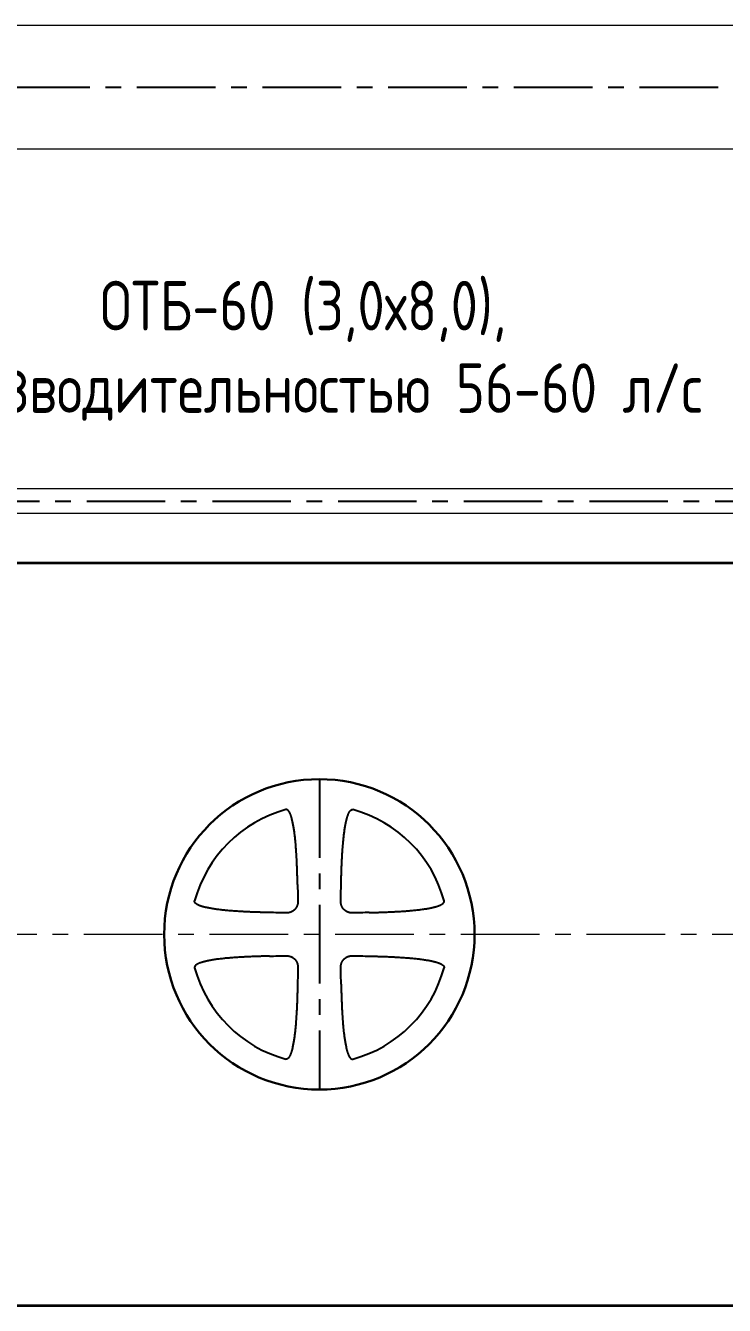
# Model space of a CAD drawing. Header units: millimetres. Extents: x 20530103 to 31271019, y 32092698 to 33532929.
# Drawn here: x 26733698 to 26736522, y 33085229 to 33090403 of the extents above; entities that cross this region are included whole.
import ezdxf

# ---------------------------------------------------------------- set-up
doc = ezdxf.new("R2010")
doc.units = ezdxf.units.MM
doc.linetypes.add('осевая', pattern=[50.8, 31.75, -6.35, 6.35, -6.35])
doc.layers.add('Системный слой', color=7, linetype='Continuous')
doc.styles.add('GOST 2.304', font='GOST.TTF')

msp = doc.modelspace()

# ---------------------------------------------------------------- linework, layer by layer
at = {"lineweight": 20}
for p, q in [((26755909.773, 33090402.5854), (26728975.6625, 33090402.5854)), ((26755909.773, 33089902.5854), (26728975.6625, 33089902.5854)), ((26751719.3782, 33088530.1285), (26732424.9165, 33088530.1595)), ((26751719.3486, 33088430.1966), (26732425.0641, 33088430.1738))]:
    msp.add_line(p, q, dxfattribs=at)
at = {"color": 1, "linetype": 'осевая', "lineweight": 25, "ltscale": 10}
for p, q in [((26756817.1407, 33090152.5854), (26727989.6204, 33090152.5854)), ((26732420.6185, 33088480.1607), (26751719.3486, 33088480.1326)), ((26734885.133, 33087356.2829), (26734885.133, 33086101.5341))]:
    msp.add_line(p, q, dxfattribs=at)
at = {"color": 1, "linetype": 'осевая', "lineweight": 15, "ltscale": 10}
msp.add_line((26730885.6511, 33086730.2915), (26750395.7849, 33086727.4494), dxfattribs=at)
at = {"lineweight": 35}
for points in [[(26738426.9162, 33088228.9058), (26731345.133, 33088228.9058)], [(26731345.133, 33085228.9058), (26738426.9162, 33085228.9058)]]:
    msp.add_lwpolyline(points, dxfattribs=at)
at = {"layer": 'Системный слой', "color": 7, "lineweight": 30}
msp.add_circle((26734885.133, 33086728.9085), 627.3744, dxfattribs=at)
at = {"layer": 'Системный слой', "color": 7, "lineweight": 25}
for start, end in [(104.9942803, 165.0057197), (14.9942803, 75.0057197), (194.9942803, 255.0057197), (284.9942803, 345.0057197)]:
    msp.add_arc((26734885.133, 33086728.9085), 521.8345, start, end, dxfattribs=at)
at = {"layer": 'Системный слой', "color": 7, "lineweight": 25, "extrusion": (0, 0, -1)}
for centre, major_axis, start_param, end_param in [((26733709.2695, 33086728.9085), (0, -3187.0365), -1.634238642, -1.612784394), ((26736060.9965, 33086728.9085), (0, 3187.0365), -1.52880826, -1.507354011), ((26734885.133, 33087904.772), (-3187.0365, 0), -1.52880826, -1.507354011), ((26734885.133, 33087904.772), (-3187.0365, 0), -1.634238642, -1.612784394), ((26734885.133, 33085553.045), (3187.0365, 0), -1.634238642, -1.612784394), ((26734885.133, 33085553.045), (3187.0365, 0), -1.52880826, -1.507354011), ((26733709.2695, 33086728.9085), (0, -3187.0365), -1.52880826, -1.507354011), ((26736060.9965, 33086728.9085), (0, 3187.0365), -1.634238642, -1.612784394)]:
    msp.add_ellipse(centre, major_axis=major_axis, ratio=0.342020143, start_param=start_param, end_param=end_param, dxfattribs=at)
at = {"layer": 'Системный слой', "color": 7, "lineweight": 25}
for points, knots in [([(26734797.1072, 33086930.9659), (26734796.9898, 33086936.3699), (26734796.7353, 33086947.2924), (26734796.2888, 33086963.8922), (26734795.8505, 33086978.0058), (26734795.4487, 33086989.5897), (26734795.1155, 33086998.5088), (26734794.7075, 33087008.6395), (26734794.2091, 33087019.9725), (26734793.5962, 33087032.544), (26734792.9646, 33087044.2148), (26734792.3276, 33087054.9389), (26734791.7012, 33087064.6669), (26734791.0207, 33087074.4114), (26734790.2852, 33087084.1121), (26734789.4944, 33087093.7162), (26734788.6508, 33087103.1506), (26734787.7504, 33087112.4226), (26734786.7963, 33087121.4666), (26734785.7849, 33087130.2893), (26734784.7216, 33087138.8248), (26734783.5947, 33087147.1443), (26734782.4114, 33087155.1677), (26734781.1717, 33087162.8777), (26734779.9039, 33087170.1073), (26734778.6013, 33087176.9199), (26734777.2893, 33087183.2114), (26734775.9618, 33087189.0453), (26734774.6533, 33087194.319), (26734773.3339, 33087199.1972), (26734772.0205, 33087203.6445), (26734770.7039, 33087207.7153), (26734769.4439, 33087211.272), (26734768.2247, 33087214.417), (26734767.0837, 33087217.1085), (26734766.0014, 33087219.4434), (26734765.0226, 33087221.3812), (26734764.1001, 33087223.0623), (26734763.2366, 33087224.5115), (26734762.4069, 33087225.7904), (26734761.6549, 33087226.8562), (26734760.9652, 33087227.7577), (26734760.3551, 33087228.4954), (26734759.8036, 33087229.1141), (26734759.3257, 33087229.6144), (26734758.8872, 33087230.0445), (26734758.4792, 33087230.4201), (26734758.0837, 33087230.761), (26734757.713, 33087231.06), (26734757.3625, 33087231.3248), (26734757.0278, 33087231.5615), (26734756.6924, 33087231.7831), (26734756.3098, 33087232.0177), (26734755.8734, 33087232.2602), (26734755.3835, 33087232.4992), (26734754.8847, 33087232.7082), (26734754.3157, 33087232.9071), (26734753.6144, 33087233.0937), (26734752.7961, 33087233.2216), (26734752.0127, 33087233.2502), (26734751.2336, 33087233.2014), (26734750.6323, 33087233.1031), (26734750.2294, 33087233.004), (26734750.1226, 33087232.9754)], [0, 0, 0, 0, 3.294371593, 6.658591543, 10.121592742, 11.902893978, 13.727107621, 15.565805849, 18.089199056, 20.650882172, 23.250738132, 25.227924631, 27.214477482, 29.207844676, 31.198515859, 33.161938964, 35.100748787, 36.992852426, 38.863010201, 40.668912645, 42.432709704, 44.134311819, 45.815956245, 47.406319509, 48.925529492, 50.321905425, 51.666805829, 52.875385207, 53.998684122, 55.003566013, 55.973887457, 56.834853186, 57.62025208, 58.285214561, 58.906539433, 59.421026718, 59.87309663, 60.246258994, 60.602155426, 60.908040864, 61.180306665, 61.401463481, 61.604047946, 61.767516676, 61.910185432, 62.028901262, 62.144789761, 62.250718136, 62.349589011, 62.437155671, 62.520316699, 62.60098611, 62.683376543, 62.794473772, 62.904935231, 63.013803366, 63.122506405, 63.271682214, 63.457840141, 63.633238455, 63.754365664, 63.934896432, 64, 64, 64, 64]), ([(26734973.1587, 33086930.9659), (26734973.2761, 33086936.3709), (26734973.5308, 33086947.3001), (26734973.9778, 33086963.9189), (26734974.4171, 33086978.0598), (26734974.8203, 33086989.6776), (26734975.1551, 33086998.6314), (26734975.5227, 33087007.7479), (26734975.925, 33087016.9978), (26734976.3678, 33087026.4198), (26734976.8528, 33087035.9645), (26734977.384, 33087045.6215), (26734977.9632, 33087055.3415), (26734978.5946, 33087065.114), (26734979.2807, 33087074.8992), (26734980.0221, 33087084.635), (26734980.8189, 33087094.2686), (26734981.6686, 33087103.7246), (26734982.5753, 33087113.0124), (26734983.5356, 33087122.0659), (26734984.5534, 33087130.8938), (26734985.6231, 33087139.4301), (26734986.7567, 33087147.748), (26734987.9471, 33087155.7676), (26734989.1942, 33087163.4717), (26734990.4693, 33087170.6919), (26734991.7791, 33087177.4917), (26734993.0975, 33087183.7653), (26734994.4307, 33087189.5762), (26734995.7429, 33087194.8201), (26734997.0644, 33087199.6634), (26734998.3777, 33087204.0705), (26734999.692, 33087208.0971), (26735000.9464, 33087211.6059), (26735002.1572, 33087214.7012), (26735003.287, 33087217.3434), (26735004.3561, 33087219.6313), (26735005.3203, 33087221.5263), (26735006.2275, 33087223.1691), (26735007.0761, 33087224.586), (26735007.8921, 33087225.8388), (26735008.633, 33087226.8857), (26735009.3138, 33087227.7739), (26735009.9176, 33087228.5033), (26735010.4649, 33087229.1169), (26735010.9409, 33087229.6151), (26735011.3787, 33087230.0445), (26735011.7867, 33087230.4201), (26735012.1822, 33087230.761), (26735012.5529, 33087231.06), (26735012.9034, 33087231.3248), (26735013.2381, 33087231.5615), (26735013.5735, 33087231.7831), (26735013.9561, 33087232.0177), (26735014.3926, 33087232.2602), (26735014.8824, 33087232.4992), (26735015.3812, 33087232.7082), (26735015.9502, 33087232.9071), (26735016.6515, 33087233.0937), (26735017.4698, 33087233.2216), (26735018.2532, 33087233.2502), (26735019.0323, 33087233.2014), (26735019.6336, 33087233.1031), (26735020.0365, 33087233.004), (26735020.1433, 33087232.9754)], [0, 0, 0, 0, 3.346521523, 6.766848111, 10.291529456, 12.106470403, 13.966728464, 15.842272064, 17.760328852, 19.705723419, 21.69055137, 23.687494739, 25.705597318, 27.732687694, 29.765616249, 31.795275715, 33.795524463, 35.769580702, 37.694348858, 39.596138923, 41.431300907, 43.222956688, 44.950627594, 46.657892926, 48.271860481, 49.813092722, 51.228677476, 52.591624534, 53.814670765, 54.950110731, 55.963708116, 56.941680685, 57.807328827, 58.595452265, 59.260387204, 59.880783117, 60.393123522, 60.842570583, 61.213061508, 61.566814526, 61.871519207, 62.143339222, 62.364995754, 62.568380645, 62.733224655, 62.877533629, 62.998105508, 63.115804117, 63.223385704, 63.323799493, 63.412733256, 63.497193458, 63.579124045, 63.662802909, 63.775637351, 63.887825457, 63.998394772, 64.108795928, 64.260302258, 64.449368862, 64.627507815, 64.750527631, 64.933879172, 65, 65, 65, 65]), ([(26734683.0756, 33086816.9343), (26734677.9484, 33086817.0457), (26734667.568, 33086817.2867), (26734654.5126, 33086817.6342), (26734642.2108, 33086817.9974), (26734629.0138, 33086818.4234), (26734611.8642, 33086819.0547), (26734593.649, 33086819.8406), (26734577.7326, 33086820.6388), (26734564.9058, 33086821.3612), (26734554.2926, 33086822.0165), (26734544.3018, 33086822.6877), (26734534.6556, 33086823.3906), (26734525.0776, 33086824.1478), (26734515.6286, 33086824.9585), (26734506.309, 33086825.8264), (26734497.1795, 33086826.7496), (26734488.2414, 33086827.7315), (26734479.5558, 33086828.7682), (26734471.0639, 33086829.8702), (26734462.8485, 33086831.031), (26734454.9334, 33086832.2502), (26734447.4831, 33086833.5016), (26734440.4389, 33086834.7916), (26734433.9064, 33086836.0963), (26734427.8263, 33086837.4214), (26734422.3028, 33086838.7339), (26734417.1739, 33086840.0626), (26734412.4798, 33086841.3906), (26734408.1699, 33086842.7262), (26734404.3874, 33086844.0103), (26734401.029, 33086845.2585), (26734398.1416, 33086846.4325), (26734395.6275, 33086847.5513), (26734393.5322, 33086848.5683), (26734391.7103, 33086849.5302), (26734390.1385, 33086850.4327), (26734388.7535, 33086851.2998), (26734387.6018, 33086852.0852), (26734386.6297, 33086852.8051), (26734385.8356, 33086853.4414), (26734385.1706, 33086854.0164), (26734384.6343, 33086854.514), (26734384.1734, 33086854.9708), (26734383.7705, 33086855.3968), (26734383.404, 33086855.8112), (26734383.0818, 33086856.2011), (26734382.7962, 33086856.5709), (26734382.5413, 33086856.9243), (26734382.3038, 33086857.2779), (26734382.0549, 33086857.6781), (26734381.8, 33086858.1317), (26734381.5514, 33086858.6373), (26734381.3368, 33086859.1472), (26734381.1352, 33086859.7227), (26734380.9479, 33086860.4263), (26734380.8199, 33086861.2454), (26734380.7913, 33086862.0287), (26734380.8401, 33086862.8078), (26734380.9384, 33086863.4091), (26734381.0375, 33086863.8121), (26734381.0661, 33086863.9189)], [0, 0, 0, 0, 3.027650468, 6.130094995, 7.711356257, 10.29572092, 13.929306235, 17.85218495, 21.075847564, 23.356555589, 25.454567181, 27.369742625, 29.28457001, 31.181263092, 33.060102395, 34.9034142, 36.729230748, 38.501690757, 40.23857242, 41.92187162, 43.587415304, 45.168284004, 46.68244492, 48.080640478, 49.429669018, 50.648001517, 51.784220094, 52.805921168, 53.793742901, 54.673451645, 55.478236634, 56.16329273, 56.804669619, 57.338102874, 57.808295994, 58.19735665, 58.567881964, 58.885924914, 59.167818492, 59.395947779, 59.604956454, 59.772793989, 59.918929675, 60.040332083, 60.158922171, 60.267662997, 60.369344164, 60.459616107, 60.545401758, 60.628156765, 60.712315906, 60.824376076, 60.935003164, 61.043224388, 61.1494624, 61.294441349, 61.47478319, 61.644699639, 61.762041656, 61.936931263, 62, 62, 62, 62]), ([(26734798.3394, 33086862.6867), (26734798.3516, 33086861.84), (26734798.3357, 33086860.1648), (26734798.1908, 33086857.6568), (26734797.9241, 33086855.1629), (26734797.5293, 33086852.6673), (26734797.0036, 33086850.1834), (26734796.3472, 33086847.7299), (26734795.5627, 33086845.3238), (26734794.6551, 33086842.9809), (26734793.632, 33086840.7164), (26734792.5028, 33086838.5432), (26734791.2773, 33086836.4696), (26734789.9622, 33086834.4967), (26734788.5707, 33086832.6349), (26734787.1195, 33086830.8938), (26734785.6356, 33086829.2891), (26734784.1329, 33086827.8178), (26734782.6248, 33086826.4756), (26734780.9807, 33086825.1418), (26734779.295, 33086823.9082), (26734777.5286, 33086822.7449), (26734775.9356, 33086821.7955), (26734774.0956, 33086820.7984), (26734771.9554, 33086819.7671), (26734769.4366, 33086818.7369), (26734766.8799, 33086817.8651), (26734764.7016, 33086817.2553), (26734762.4023, 33086816.7176), (26734759.8281, 33086816.2401), (26734756.8653, 33086815.8832), (26734753.9909, 33086815.7076), (26734752.2315, 33086815.6895), (26734751.3548, 33086815.7021)], [0, 0, 0, 0, 1.160826542, 2.293622235, 3.435630275, 4.588755852, 5.746246171, 6.905347908, 8.06046894, 9.206890964, 10.341223549, 11.457239469, 12.554235135, 13.633163251, 14.697615427, 15.730559355, 16.730574568, 17.684561251, 18.60488317, 19.490060894, 20.578622657, 21.45991575, 22.381037453, 23.113318507, 24.320591035, 25.627436737, 26.832375655, 28.012840773, 28.720001051, 30.061885846, 31.592299148, 32.799070777, 34, 34, 34, 34]), ([(26735018.9111, 33086815.7021), (26735018.0644, 33086815.6899), (26735016.3892, 33086815.7058), (26735013.8812, 33086815.8507), (26735011.3873, 33086816.1174), (26735008.8917, 33086816.5122), (26735006.4078, 33086817.0379), (26735003.9544, 33086817.6943), (26735001.5482, 33086818.4788), (26734999.2053, 33086819.3864), (26734996.9408, 33086820.4095), (26734994.7676, 33086821.5386), (26734992.694, 33086822.7641), (26734990.7212, 33086824.0793), (26734988.8594, 33086825.4708), (26734987.1182, 33086826.9219), (26734985.5135, 33086828.4059), (26734984.0422, 33086829.9086), (26734982.7, 33086831.4166), (26734981.3662, 33086833.0608), (26734980.1326, 33086834.7465), (26734978.9694, 33086836.5129), (26734978.02, 33086838.1059), (26734977.0229, 33086839.9459), (26734975.9916, 33086842.0861), (26734974.9613, 33086844.6049), (26734974.0896, 33086847.1616), (26734973.4798, 33086849.3399), (26734972.942, 33086851.6392), (26734972.4646, 33086854.2134), (26734972.1076, 33086857.1761), (26734971.9321, 33086860.0506), (26734971.9139, 33086861.81), (26734971.9265, 33086862.6867)], [0, 0, 0, 0, 1.160826542, 2.293622235, 3.435630275, 4.588755852, 5.746246171, 6.905347908, 8.06046894, 9.206890964, 10.341223549, 11.457239469, 12.554235135, 13.633163251, 14.697615427, 15.730559355, 16.730574568, 17.684561251, 18.60488317, 19.490060894, 20.578622657, 21.45991575, 22.381037453, 23.113318507, 24.320591035, 25.627436737, 26.832375655, 28.012840773, 28.720001051, 30.061885846, 31.592299148, 32.799070777, 34, 34, 34, 34]), ([(26735087.1903, 33086816.9343), (26735092.4368, 33086817.0483), (26735103.0544, 33086817.2952), (26735116.405, 33086817.6521), (26735128.9703, 33086818.0257), (26735142.4254, 33086818.4637), (26735159.8866, 33086819.1135), (26735178.4066, 33086819.9235), (26735194.5614, 33086820.7467), (26735207.5503, 33086821.4912), (26735218.2665, 33086822.1653), (26735228.3344, 33086822.855), (26735238.0349, 33086823.5763), (26735247.652, 33086824.3527), (26735257.1191, 33086825.1826), (26735266.44, 33086826.0699), (26735275.5522, 33086827.0123), (26735284.4589, 33086828.0133), (26735293.0975, 33086829.0687), (26735301.5325, 33086830.1895), (26735309.6824, 33086831.369), (26735317.5252, 33086832.6072), (26735324.894, 33086833.8764), (26735331.8491, 33086835.1833), (26735338.2834, 33086836.5028), (26735344.2576, 33086837.8407), (26735349.6661, 33086839.1622), (26735354.6737, 33086840.4971), (26735359.2416, 33086841.8279), (26735363.4232, 33086843.1633), (26735367.0768, 33086844.4425), (26735370.3077, 33086845.6816), (26735373.0719, 33086846.8421), (26735375.4687, 33086847.9437), (26735377.456, 33086848.94), (26735379.1781, 33086849.879), (26735380.6602, 33086850.7575), (26735381.9657, 33086851.601), (26735383.0506, 33086852.3643), (26735383.9656, 33086853.063), (26735384.7119, 33086853.6794), (26735385.3358, 33086854.2352), (26735385.8382, 33086854.715), (26735386.269, 33086855.1542), (26735386.6445, 33086855.5622), (26735386.9855, 33086855.9578), (26735387.2845, 33086856.3284), (26735387.5492, 33086856.679), (26735387.786, 33086857.0136), (26735388.0076, 33086857.3491), (26735388.2421, 33086857.7317), (26735388.4846, 33086858.1681), (26735388.7236, 33086858.6579), (26735388.9326, 33086859.1567), (26735389.1315, 33086859.7258), (26735389.3181, 33086860.4271), (26735389.446, 33086861.2454), (26735389.4746, 33086862.0287), (26735389.4259, 33086862.8078), (26735389.3275, 33086863.4091), (26735389.2284, 33086863.8121), (26735389.1998, 33086863.9189)], [0, 0, 0, 0, 3.098261334, 6.270257389, 7.885873744, 10.522157945, 14.222087947, 18.211189336, 21.483219765, 23.791405021, 25.91055982, 27.839239887, 29.766287197, 31.670808361, 33.554373667, 35.397494967, 37.221268987, 38.987539178, 40.71587108, 42.387727128, 44.041242235, 45.608248555, 47.10728905, 48.48832759, 49.819500091, 51.017863675, 52.132794527, 53.131322562, 54.095468401, 54.950921967, 55.731333865, 56.392139341, 57.009564667, 57.52047847, 57.969135823, 58.33888725, 58.691132745, 58.993238407, 59.261550851, 59.478661932, 59.677208155, 59.836710997, 59.975491712, 60.090496101, 60.202763313, 60.305383036, 60.40116592, 60.485997168, 60.566559632, 60.644707497, 60.724522268, 60.832146527, 60.939155451, 61.044621355, 61.149927756, 61.294442138, 61.474782666, 61.644699745, 61.762041735, 61.936930934, 62, 62, 62, 62]), ([(26734683.0756, 33086640.8828), (26734677.9484, 33086640.7714), (26734667.568, 33086640.5303), (26734654.5126, 33086640.1828), (26734642.2108, 33086639.8196), (26734629.0138, 33086639.3936), (26734611.8642, 33086638.7623), (26734593.649, 33086637.9764), (26734577.7326, 33086637.1782), (26734564.9058, 33086636.4558), (26734554.2926, 33086635.8006), (26734544.3018, 33086635.1293), (26734534.6556, 33086634.4264), (26734525.0776, 33086633.6692), (26734515.6286, 33086632.8586), (26734506.309, 33086631.9906), (26734497.1795, 33086631.0674), (26734488.2414, 33086630.0856), (26734479.5558, 33086629.0488), (26734471.0639, 33086627.9468), (26734462.8485, 33086626.786), (26734454.9334, 33086625.5668), (26734447.4831, 33086624.3154), (26734440.4389, 33086623.0254), (26734433.9064, 33086621.7207), (26734427.8263, 33086620.3957), (26734422.3028, 33086619.0832), (26734417.1739, 33086617.7545), (26734412.4798, 33086616.4264), (26734408.1699, 33086615.0908), (26734404.3874, 33086613.8067), (26734401.029, 33086612.5585), (26734398.1416, 33086611.3845), (26734395.6275, 33086610.2657), (26734393.5322, 33086609.2487), (26734391.7103, 33086608.2868), (26734390.1385, 33086607.3844), (26734388.7535, 33086606.5172), (26734387.6018, 33086605.7318), (26734386.6297, 33086605.0119), (26734385.8356, 33086604.3757), (26734385.1706, 33086603.8006), (26734384.6343, 33086603.303), (26734384.1734, 33086602.8462), (26734383.7705, 33086602.4203), (26734383.404, 33086602.0058), (26734383.0818, 33086601.616), (26734382.7962, 33086601.2461), (26734382.5413, 33086600.8928), (26734382.3038, 33086600.5392), (26734382.0549, 33086600.1389), (26734381.8, 33086599.6854), (26734381.5514, 33086599.1798), (26734381.3368, 33086598.6698), (26734381.1352, 33086598.0943), (26734380.9479, 33086597.3907), (26734380.8199, 33086596.5716), (26734380.7913, 33086595.7883), (26734380.8401, 33086595.0092), (26734380.9384, 33086594.4079), (26734381.0375, 33086594.0049), (26734381.0661, 33086593.8981)], [0, 0, 0, 0, 3.027650466, 6.130094991, 7.711356252, 10.295720913, 13.929306225, 17.852184938, 21.07584755, 23.356555574, 25.454567165, 27.369742608, 29.284569992, 31.181263074, 33.060102377, 34.903414182, 36.72923073, 38.50169074, 40.238572403, 41.921871604, 43.587415288, 45.168283988, 46.682444905, 48.080640464, 49.429669005, 50.648001504, 51.784220082, 52.805921157, 53.793742891, 54.673451636, 55.478236627, 56.163292723, 56.804669613, 57.33810287, 57.80829599, 58.197356647, 58.567881962, 58.885924912, 59.167818491, 59.395947778, 59.604956454, 59.772793988, 59.918929674, 60.040332083, 60.15892217, 60.267662996, 60.369344163, 60.459616106, 60.545401757, 60.628156764, 60.712315905, 60.824376075, 60.935003163, 61.043224387, 61.1494624, 61.294441348, 61.474783189, 61.644699639, 61.762041656, 61.936931263, 62, 62, 62, 62]), ([(26734751.3548, 33086642.115), (26734752.2015, 33086642.1271), (26734753.8767, 33086642.1113), (26734756.3847, 33086641.9664), (26734758.8786, 33086641.6996), (26734761.3742, 33086641.3049), (26734763.8581, 33086640.7791), (26734766.3116, 33086640.1227), (26734768.7177, 33086639.3382), (26734771.0606, 33086638.4307), (26734773.325, 33086637.4076), (26734775.4983, 33086636.2784), (26734777.5719, 33086635.0529), (26734779.5436, 33086633.7385), (26734781.3975, 33086632.353), (26734783.1174, 33086630.9208), (26734784.6801, 33086629.4795), (26734786.3027, 33086627.8325), (26734787.7469, 33086626.1941), (26734789.1621, 33086624.4078), (26734790.5081, 33086622.5367), (26734791.8926, 33086620.3513), (26734793.0442, 33086618.2574), (26734794.0364, 33086616.2291), (26734794.9598, 33086614.0975), (26734795.6984, 33086612.0821), (26734796.4408, 33086609.7559), (26734796.9783, 33086607.7421), (26734797.4475, 33086605.5195), (26734797.8125, 33086603.4297), (26734798.132, 33086600.9076), (26734798.3295, 33086598.0049), (26734798.3529, 33086596.0713), (26734798.3394, 33086595.1303)], [0, 0, 0, 0, 1.160824505, 2.293619377, 3.435628046, 4.588756653, 5.746252086, 6.905357744, 8.060477574, 9.206889122, 10.341203147, 11.457204809, 12.554204619, 13.633169084, 14.695740988, 15.71706833, 16.69175045, 17.601108296, 18.876909107, 19.676174613, 20.71618965, 22.027068401, 23.21144584, 23.982011638, 25.113816219, 26.386624586, 26.915981655, 28.452958319, 29.235772501, 30.022225733, 31.353685786, 32.710829606, 34, 34, 34, 34]), ([(26734971.9265, 33086595.1303), (26734971.9143, 33086595.9771), (26734971.9302, 33086597.6522), (26734972.0751, 33086600.1603), (26734972.3418, 33086602.6541), (26734972.7366, 33086605.1497), (26734973.2623, 33086607.6337), (26734973.9187, 33086610.0871), (26734974.7032, 33086612.4932), (26734975.6108, 33086614.8361), (26734976.6339, 33086617.1006), (26734977.7631, 33086619.2739), (26734978.9886, 33086621.3475), (26734980.3037, 33086623.3203), (26734981.6952, 33086625.1821), (26734983.1464, 33086626.9233), (26734984.6304, 33086628.5279), (26734986.1331, 33086629.9992), (26734987.6411, 33086631.3414), (26734989.2852, 33086632.6752), (26734990.971, 33086633.9089), (26734992.7373, 33086635.0721), (26734994.3303, 33086636.0215), (26734996.1704, 33086637.0186), (26734998.3106, 33086638.0499), (26735000.8293, 33086639.0802), (26735003.386, 33086639.9519), (26735005.5643, 33086640.5617), (26735007.8636, 33086641.0994), (26735010.4378, 33086641.5769), (26735013.4006, 33086641.9338), (26735016.275, 33086642.1094), (26735018.0344, 33086642.1276), (26735018.9111, 33086642.115)], [0, 0, 0, 0, 1.160826542, 2.293622235, 3.435630275, 4.588755852, 5.746246171, 6.905347908, 8.06046894, 9.206890964, 10.341223549, 11.457239469, 12.554235135, 13.633163251, 14.697615427, 15.730559355, 16.730574568, 17.684561251, 18.60488317, 19.490060894, 20.578622657, 21.45991575, 22.381037453, 23.113318507, 24.320591035, 25.627436737, 26.832375655, 28.012840773, 28.720001051, 30.061885846, 31.592299148, 32.799070777, 34, 34, 34, 34]), ([(26735087.1903, 33086640.8828), (26735092.4368, 33086640.7688), (26735103.0544, 33086640.5218), (26735116.405, 33086640.1649), (26735128.9703, 33086639.7914), (26735142.4254, 33086639.3533), (26735159.8866, 33086638.7035), (26735178.4066, 33086637.8935), (26735194.5614, 33086637.0704), (26735207.5503, 33086636.3258), (26735218.2665, 33086635.6518), (26735228.3344, 33086634.962), (26735238.0349, 33086634.2407), (26735247.652, 33086633.4644), (26735257.1191, 33086632.6345), (26735266.44, 33086631.7471), (26735275.5522, 33086630.8047), (26735284.4589, 33086629.8037), (26735293.0975, 33086628.7483), (26735301.5325, 33086627.6275), (26735309.6824, 33086626.448), (26735317.5252, 33086625.2099), (26735324.894, 33086623.9406), (26735331.8491, 33086622.6337), (26735338.2834, 33086621.3142), (26735344.2576, 33086619.9764), (26735349.6661, 33086618.6549), (26735354.6737, 33086617.32), (26735359.2416, 33086615.9892), (26735363.4232, 33086614.6538), (26735367.0768, 33086613.3745), (26735370.3077, 33086612.1354), (26735373.0719, 33086610.975), (26735375.4687, 33086609.8734), (26735377.456, 33086608.8771), (26735379.1781, 33086607.938), (26735380.6602, 33086607.0595), (26735381.9657, 33086606.216), (26735383.0506, 33086605.4528), (26735383.9656, 33086604.754), (26735384.7119, 33086604.1377), (26735385.3358, 33086603.5819), (26735385.8382, 33086603.102), (26735386.269, 33086602.6628), (26735386.6445, 33086602.2548), (26735386.9855, 33086601.8592), (26735387.2845, 33086601.4886), (26735387.5492, 33086601.1381), (26735387.786, 33086600.8034), (26735388.0076, 33086600.4679), (26735388.2421, 33086600.0854), (26735388.4846, 33086599.6489), (26735388.7236, 33086599.1591), (26735388.9326, 33086598.6603), (26735389.1315, 33086598.0913), (26735389.3181, 33086597.3899), (26735389.446, 33086596.5716), (26735389.4746, 33086595.7883), (26735389.4259, 33086595.0092), (26735389.3275, 33086594.4079), (26735389.2284, 33086594.0049), (26735389.1998, 33086593.8981)], [0, 0, 0, 0, 3.098261337, 6.270257394, 7.88587375, 10.522157951, 14.222087953, 18.211189342, 21.483219771, 23.791405029, 25.91055983, 27.8392399, 29.766287214, 31.670808384, 33.554373694, 35.397494999, 37.221270799, 38.987539216, 40.715868525, 42.387727164, 44.041242269, 45.608248584, 47.107289074, 48.488327607, 49.819500103, 51.017863682, 52.13279453, 53.131322563, 54.0954684, 54.950921965, 55.731333862, 56.392139339, 57.009564665, 57.520478469, 57.969135823, 58.33888725, 58.691132745, 58.993238408, 59.261550851, 59.478661933, 59.677208155, 59.836710998, 59.975491713, 60.090496102, 60.202763313, 60.305383036, 60.40116592, 60.485997169, 60.566559633, 60.644707498, 60.724522269, 60.832146528, 60.939155452, 61.044621356, 61.149927757, 61.294442138, 61.474782667, 61.644699746, 61.762041735, 61.936930934, 62, 62, 62, 62]), ([(26734797.1072, 33086526.8512), (26734796.9881, 33086521.3696), (26734796.73, 33086510.303), (26734796.3551, 33086496.4048), (26734796.0041, 33086484.7473), (26734795.6886, 33086475.045), (26734795.2523, 33086462.7458), (26734794.6745, 33086448.185), (26734793.9243, 33086431.6787), (26734793.1435, 33086416.698), (26734792.3778, 33086403.6487), (26734791.688, 33086392.9393), (26734790.9842, 33086382.9071), (26734790.2502, 33086373.265), (26734789.4616, 33086363.7198), (26734788.6206, 33086354.3445), (26734787.7236, 33086345.1316), (26734786.7737, 33086336.1466), (26734785.7674, 33086327.3826), (26734784.7101, 33086318.9054), (26734783.5904, 33086310.6437), (26734782.4153, 33086302.6765), (26734781.1849, 33086295.0196), (26734779.927, 33086287.8374), (26734778.6349, 33086281.0668), (26734777.3333, 33086274.8092), (26734776.0158, 33086269.0008), (26734774.7161, 33086263.7418), (26734773.4042, 33086258.8698), (26734772.0964, 33086254.4195), (26734770.7837, 33086250.3384), (26734769.5244, 33086246.7629), (26734768.3029, 33086243.5933), (26734767.1567, 33086240.8733), (26734766.0668, 33086238.5087), (26734765.0783, 33086236.5416), (26734764.1451, 33086234.833), (26734763.2707, 33086233.36), (26734762.4311, 33086232.062), (26734761.671, 33086230.9825), (26734760.9748, 33086230.0712), (26734760.3602, 33086229.3273), (26734759.8056, 33086228.7049), (26734759.3262, 33086228.2031), (26734758.8872, 33086227.7725), (26734758.4792, 33086227.397), (26734758.0837, 33086227.056), (26734757.713, 33086226.757), (26734757.3625, 33086226.4922), (26734757.0278, 33086226.2555), (26734756.6924, 33086226.0339), (26734756.3098, 33086225.7994), (26734755.8734, 33086225.5568), (26734755.3835, 33086225.3179), (26734754.8847, 33086225.1088), (26734754.3157, 33086224.91), (26734753.6144, 33086224.7233), (26734752.7961, 33086224.5954), (26734752.0127, 33086224.5668), (26734751.2336, 33086224.6156), (26734750.6323, 33086224.7139), (26734750.2294, 33086224.8131), (26734750.1226, 33086224.8417)], [0, 0, 0, 0, 3.289425785, 6.641072506, 8.341944379, 10.288254271, 12.467463829, 15.730360375, 19.040042649, 22.396272394, 24.748617788, 26.901300285, 28.851790397, 30.799552599, 32.720392494, 34.616970036, 36.467565256, 38.296603138, 40.062485517, 41.78701453, 43.450467192, 45.094385097, 46.649301137, 48.134932472, 49.501134164, 50.817333387, 52.001691581, 53.103718779, 54.091658013, 55.046430083, 55.895776701, 56.672127723, 57.331893274, 57.949266326, 58.462051315, 58.913491524, 59.286860563, 59.642660821, 59.947992889, 60.219335302, 60.439132084, 60.640228459, 60.801979529, 60.942837132, 61.059697506, 61.173775908, 61.278050622, 61.375378074, 61.46157731, 61.543439091, 61.622847514, 61.703949805, 61.813310178, 61.922045176, 62.029212163, 62.136216983, 62.283062174, 62.466311413, 62.638969098, 62.758203699, 62.935913687, 63, 63, 63, 63]), ([(26734973.1587, 33086526.8512), (26734973.2753, 33086521.487), (26734973.5278, 33086510.6439), (26734973.8937, 33086497.0178), (26734974.2365, 33086485.5591), (26734974.5454, 33086475.9913), (26734974.9735, 33086463.8206), (26734975.5413, 33086449.3761), (26734976.2795, 33086432.966), (26734977.0489, 33086418.0415), (26734977.8048, 33086405.0131), (26734978.4875, 33086394.2931), (26734979.185, 33086384.237), (26734979.9135, 33086374.5607), (26734980.6968, 33086364.9753), (26734981.5331, 33086355.551), (26734982.4261, 33086346.2818), (26734983.3732, 33086337.2319), (26734984.3778, 33086328.3957), (26734985.435, 33086319.8377), (26734986.5563, 33086311.4895), (26734987.7346, 33086303.4315), (26734988.97, 33086295.6825), (26734990.2346, 33086288.4083), (26734991.5352, 33086281.5474), (26734992.8467, 33086275.2039), (26734994.1753, 33086269.316), (26734995.4865, 33086263.9865), (26734996.8102, 33086259.0517), (26734998.1296, 33086254.5484), (26734999.4533, 33086250.4234), (26735000.7219, 33086246.8157), (26735001.951, 33086243.6226), (26735003.1028, 33086240.8876), (26735004.1967, 33086238.5137), (26735005.187, 33086236.5426), (26735006.121, 33086234.8328), (26735006.9953, 33086233.3599), (26735007.8349, 33086232.0619), (26735008.595, 33086230.9824), (26735009.2912, 33086230.0712), (26735009.9058, 33086229.3273), (26735010.4604, 33086228.7049), (26735010.9397, 33086228.2031), (26735011.3787, 33086227.7725), (26735011.7867, 33086227.397), (26735012.1822, 33086227.056), (26735012.5529, 33086226.757), (26735012.9034, 33086226.4922), (26735013.2381, 33086226.2555), (26735013.5736, 33086226.0339), (26735013.9561, 33086225.7994), (26735014.3926, 33086225.5568), (26735014.8824, 33086225.3179), (26735015.3812, 33086225.1088), (26735015.9502, 33086224.91), (26735016.6515, 33086224.7233), (26735017.4698, 33086224.5954), (26735018.2532, 33086224.5668), (26735019.0323, 33086224.6156), (26735019.6336, 33086224.7139), (26735020.0365, 33086224.8131), (26735020.1433, 33086224.8417)], [0, 0, 0, 0, 3.218923136, 6.50682583, 8.178508276, 10.098302523, 12.252324325, 15.489576072, 18.779789971, 22.12274404, 24.473336148, 26.627827063, 28.584131871, 30.538173803, 32.467067938, 34.373013837, 36.235157188, 38.076608153, 39.857077487, 41.597492253, 43.278569694, 44.940532211, 46.513957966, 48.018144325, 49.402538406, 50.736545173, 51.936949418, 53.053666948, 54.053978732, 55.020167258, 55.878253101, 56.661608666, 57.325774799, 57.946675197, 58.461222986, 58.913538136, 59.286894357, 59.642684309, 59.948009353, 60.219346434, 60.439139687, 60.640232736, 60.801981719, 60.942838005, 61.059697972, 61.173776052, 61.278050575, 61.375377913, 61.461577123, 61.543438914, 61.622847383, 61.703949732, 61.813310168, 61.9220452, 62.029212193, 62.136216998, 62.283062174, 62.466311411, 62.638969098, 62.758203699, 62.935913687, 63, 63, 63, 63])]:
    msp.add_open_spline(points, degree=3, knots=knots, dxfattribs=at)

# ---------------------------------------------------------------- texts
at = {"lineweight": 20, "insert": (26733081.0108, 33089370.4866), "char_height": 200, "width": 3508.95414, "attachment_point": 1, "style": 'GOST 2.304'}
msp.add_mtext('\\pi918.17;ОТБ-60 (3,0х8,0), \\P\\pi49.688;производительностью 56-60 л/с', dxfattribs=at)

doc.saveas('drawing.dxf')
